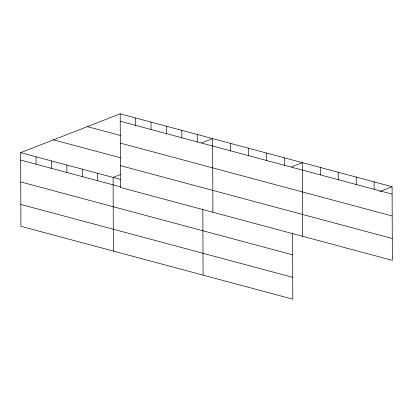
<?xml version="1.0" encoding="UTF-8"?>
<svg xmlns="http://www.w3.org/2000/svg" width="413" height="413" viewBox="0 0 413 413"><rect width="100%" height="100%" fill="white"/><g stroke="black" fill="none" stroke-linecap="round" stroke-linejoin="round"><path stroke-width="0.62" d="M292.569 232.968L292.802 299.177L20.908 226.298L20.65 152.65L120.198 113.823L392.092 186.702L392.35 260.35L120.457 187.471L120.198 113.823M120.586 174.508L113.095 177.43L113.353 251.078M201.694 142.872L212.643 138.603L212.896 212.251M291.418 166.924L302.368 162.65L302.626 236.298M379.991 191.425L392.092 186.702M120.224 121.262L392.118 194.141M87.344 126.636L120.627 135.557M120.302 143.11L392.195 215.994M53.499 139.837L120.679 157.843M120.379 165.618L392.273 238.502M20.65 152.65L120.519 179.418M20.676 160.089L120.544 186.857M20.753 181.937L292.647 254.821M20.831 204.445L292.724 277.329M374.147 181.896L374.173 189.335M356.202 177.084L356.228 184.523M338.257 172.273L338.283 179.712M320.312 167.461L320.338 174.9M284.423 157.843L284.449 165.283M266.478 153.032L266.504 160.471M248.533 148.221L248.559 155.66M230.588 143.409L230.614 150.848M202.845 208.921L203.077 275.13M197.233 134.473L197.259 141.912M181.828 130.343L181.854 137.782M166.418 126.213L166.444 133.652M151.013 122.083L151.039 129.522M135.603 117.953L135.629 125.392M97.685 173.3L97.711 180.739M82.28 169.17L82.306 176.609M66.87 165.04L66.896 172.479M51.465 160.91L51.491 168.349M36.055 156.78L36.086 164.219"/></g></svg>
